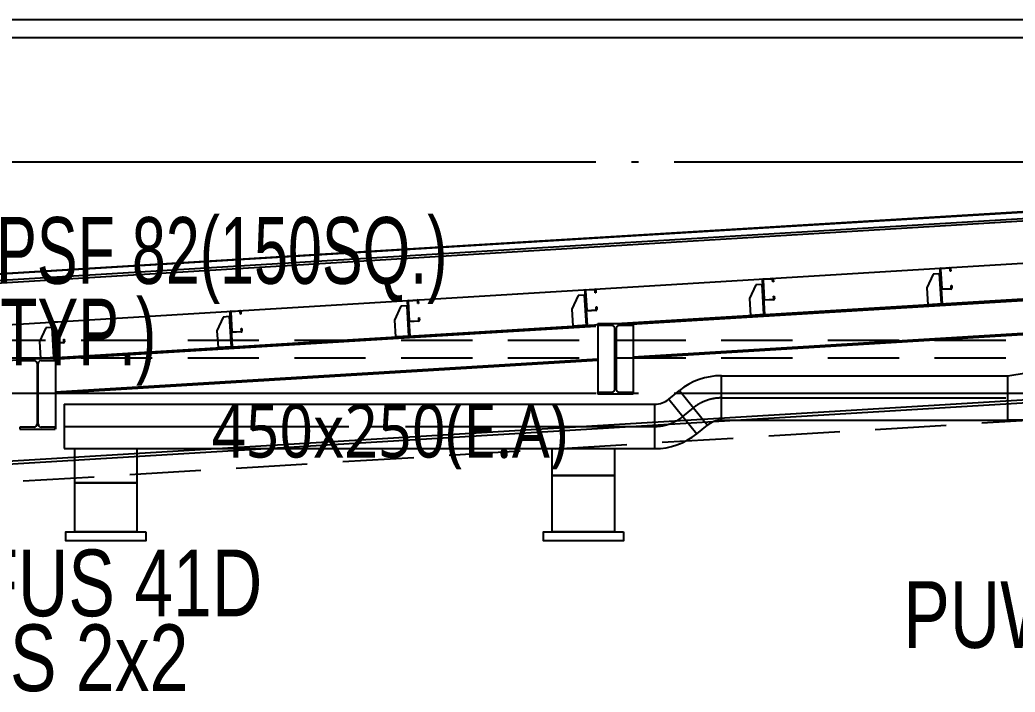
# Model space of a CAD drawing. Header units: millimetres. Extents: x 0 to 268175, y 0 to 74250.
# Drawn here: x 66480 to 72077, y 23017 to 26796 of the extents above; entities that cross this region are included whole.
import ezdxf
from ezdxf.enums import TextEntityAlignment as Align

# ---------------------------------------------------------------- set-up
doc = ezdxf.new("R2010")
doc.units = ezdxf.units.MM
doc.header["$LTSCALE"] = 200
for name, pattern in [('CEN-GAUN', [32.2, 30, -1, 0.2, -1]), ('CEN6', [12, 10, -0.75, 0.5, -0.75]), ('H3', [3, 2, -1])]:
    doc.linetypes.add(name, pattern=pattern)
for name, color, linetype in [('1 CEN', 15, 'CEN-GAUN'), ('1 EA', 3, 'Continuous'), ('1 OA', 4, 'Continuous'), ('8ELE', 8, 'Continuous'), ('BA', 9, 'Continuous'), ('PIPE RACK', 6, 'Continuous'), ('TE', 2, 'Continuous')]:
    doc.layers.add(name, color=color, linetype=linetype)
doc.styles.add('SUNJIN', font='malgun.ttf')
doc.styles.add('돋움체', font='gulim.ttc')

msp = doc.modelspace()

# ---------------------------------------------------------------- linework, layer by layer
at = {"layer": '1 CEN'}
for p, q in [((108359.9, 26795.7), (59849.9, 26795.7)), ((108359.9, 25995.7), (60539.6, 25995.7)), ((108359.9, 24695.7), (59849.9, 24695.7))]:
    msp.add_line(p, q, dxfattribs=at)
at = {"layer": '1 EA'}
for p, q in [((70425.2, 24795.7), (72035.7, 24795.7)), ((70425.2, 24545.7), (70425.2, 24795.7)), ((70129.2, 24663.5), (70189.2, 24712.1)), ((70189.2, 24712.1), (70346.5, 24517.8)), ((66729.4, 24635.7), (66729.4, 24385.7)), ((66729.4, 24635.7), (70050.5, 24635.7)), ((70050.5, 24385.7), (70050.5, 24635.7)), ((70129.2, 24663.5), (70286.5, 24469.2)), ((70286.5, 24469.2), (70346.5, 24517.8)), ((70425.2, 24545.7), (72035.7, 24545.7)), ((66729.4, 24385.7), (70050.5, 24385.7))]:
    msp.add_line(p, q, dxfattribs=at)
at = {"layer": '1 EA', "color": 1, "linetype": 'CEN6', "ltscale": 0.8}
for p, q in [((70425.2, 24670.7), (72035.7, 24670.7)), ((70207.9, 24566.4), (70267.9, 24615)), ((66729.4, 24510.7), (70050.5, 24510.7))]:
    msp.add_line(p, q, dxfattribs=at)
at = {"layer": '1 EA'}
msp.add_lwpolyline([(72035.7, 24545.7), (72035.7, 24795.7), (72346.8, 24845.7), (72346.8, 24545.7)], close=True, dxfattribs=at)
at = {"layer": '1 EA', "elevation": 0}
for points in [[(66788.3, 24385.7), (67138.3, 24385.7), (67138.3, 24193.2), (66788.3, 24193.2), (66788.3, 24385.7)], [(69474.2, 24385.7), (69824.2, 24385.7), (69824.2, 24235.7), (69474.2, 24235.7), (69474.2, 24385.7)]]:
    msp.add_lwpolyline(points, dxfattribs=at)
for points in [[(67138.3, 24193.2), (67138.3, 23918.2), (66788.3, 23918.2), (66788.3, 24193.2)], [(69824.2, 24235.7), (69824.2, 23918.2), (69474.2, 23918.2), (69474.2, 24235.7)]]:
    msp.add_lwpolyline(points, close=True, dxfattribs=at)
at = {"layer": '1 EA'}
for centre, radius, start, end in [((70425.2, 24420.7), 375, 90, 129), ((70050.5, 24760.7), 125, 270, 309), ((70425.2, 24420.7), 125, 90, 129), ((70050.5, 24760.7), 375, 270, 309)]:
    msp.add_arc(centre, radius, start, end, dxfattribs=at)
at = {"layer": '1 EA', "color": 1, "linetype": 'CEN6', "ltscale": 0.8}
for centre, start, end in [((70425.2, 24420.7), 90, 129), ((70050.5, 24760.7), 270, 309)]:
    msp.add_arc(centre, 250, start, end, dxfattribs=at)
at = {"layer": '1 OA', "color": 2, "elevation": 0}
for points in [[(67188.3, 23918.2), (67188.3, 23868.2), (66738.3, 23868.2), (66738.3, 23918.2)], [(69874.2, 23918.2), (69874.2, 23868.2), (69424.2, 23868.2), (69424.2, 23918.2)]]:
    msp.add_lwpolyline(points, close=True, dxfattribs=at)
at = {"layer": '8ELE'}
for p, q in [((106794.9, 26795.7), (62864.9, 26795.7)), ((106249.9, 26695.7), (63474.9, 26695.7))]:
    msp.add_line(p, q, dxfattribs=at)
at = {"layer": 'BA'}
for p, q in [((63746, 25211.7), (84829.9, 26486.6)), ((63746.2, 25208.7), (84829.9, 26483.6)), ((84829.9, 26446.5), (63748.3, 25171.8)), ((84829.9, 26432.5), (63901, 25167)), ((63915.2, 24931.4), (84829.9, 26196)), ((63915.2, 24931.4), (78847.1, 25834.3)), ((64033.8, 24738.2), (78847.1, 25633.9)), ((71656.6, 25369.5), (71650.6, 25369.1)), ((71661.7, 25285.1), (71655.1, 25394)), ((71658.3, 25393.9), (71664.9, 25285.6)), ((71660.2, 25399.7), (71709.2, 25402.7)), ((71709.1, 25399.5), (71660.7, 25396.6)), ((71712.7, 25382.9), (71711.8, 25397.1)), ((71715.9, 25383.1), (71712.7, 25382.9)), ((71715, 25397.6), (71715.9, 25383.1)), ((70658.4, 25309.1), (70652.4, 25308.7)), ((70663.5, 25224.7), (70656.9, 25333.6)), ((70660.1, 25333.5), (70666.7, 25225.2)), ((70662, 25339.4), (70711, 25342.3)), ((70710.9, 25339.1), (70662.5, 25336.2)), ((70714.5, 25322.5), (70713.6, 25336.7)), ((70717.7, 25322.7), (70714.5, 25322.5)), ((70716.8, 25337.2), (70717.7, 25322.7)), ((71717.5, 25303), (71720.7, 25303.2)), ((71718.4, 25288.8), (71717.5, 25303)), ((71720.7, 25303.2), (71721.6, 25288.7)), ((69660.2, 25248.8), (69654.2, 25248.4)), ((69665.3, 25164.4), (69658.7, 25273.3)), ((69662, 25273.2), (69668.5, 25164.8)), ((69663.9, 25279), (69712.9, 25282)), ((69712.8, 25278.8), (69664.3, 25275.9)), ((69716.3, 25262.2), (69715.5, 25276.4)), ((69719.5, 25262.4), (69716.3, 25262.2)), ((69718.6, 25276.9), (69719.5, 25262.4)), ((69918.8, 25086.1), (72968.8, 25270.5)), ((71716.5, 25282.9), (71667.4, 25280)), ((71667.6, 25283.2), (71716, 25286.1)), ((68662, 25188.4), (68656.1, 25188)), ((68667.1, 25104), (68660.6, 25212.9)), ((68663.8, 25212.8), (68670.3, 25104.5)), ((68665.7, 25218.7), (68714.7, 25221.6)), ((68714.6, 25218.4), (68666.2, 25215.5)), ((68718.1, 25201.8), (68717.3, 25216)), ((68721.3, 25202), (68718.1, 25201.8)), ((68720.5, 25216.5), (68721.3, 25202)), ((70718.3, 25222.6), (70669.3, 25219.6)), ((70669.4, 25222.8), (70717.8, 25225.7)), ((70719.3, 25242.7), (70722.5, 25242.9)), ((70720.2, 25228.4), (70719.3, 25242.7)), ((70722.5, 25242.9), (70723.4, 25228.3)), ((67669, 25043.6), (67662.4, 25152.5)), ((67665.6, 25152.4), (67672.1, 25044.1)), ((67667.5, 25158.3), (67716.5, 25161.3)), ((67716.4, 25158.1), (67668, 25155.1)), ((67720, 25141.5), (67719.1, 25155.7)), ((67723.2, 25141.6), (67720, 25141.5)), ((67722.3, 25156.2), (67723.2, 25141.6)), ((69720.1, 25162.2), (69671.1, 25159.2)), ((69671.2, 25162.5), (69719.6, 25165.4)), ((69721.1, 25182.3), (69724.3, 25182.5)), ((69722, 25168.1), (69721.1, 25182.3)), ((69724.3, 25182.5), (69725.2, 25168)), ((66670.8, 24983.3), (66664.2, 25092.2)), ((66667.4, 25092.1), (66674, 24983.8)), ((66669.3, 25098), (66718.3, 25100.9)), ((66718.2, 25097.7), (66669.8, 25094.8)), ((66721.8, 25081.1), (66720.9, 25095.3)), ((66725, 25081.3), (66721.8, 25081.1)), ((66724.1, 25095.8), (66725, 25081.3)), ((67663.9, 25128), (67657.9, 25127.7)), ((68721.9, 25101.9), (68672.9, 25098.9)), ((68673, 25102.1), (68721.4, 25105)), ((68723, 25122), (68726.2, 25122.1)), ((68723.8, 25107.7), (68723, 25122)), ((68726.2, 25122.1), (68727, 25107.6)), ((69729.9, 25085.7), (69729.9, 24692.7)), ((69730.4, 25077.7), (69730.4, 25088.7)), ((69730.4, 25088.7), (69929.4, 25088.7)), ((69810.4, 25077.7), (69730.4, 25077.7)), ((69929.4, 25077.7), (69849.4, 25077.7)), ((69929.4, 25088.7), (69929.4, 25077.7)), ((69929.9, 24902.4), (72979.9, 25086.8)), ((69929.9, 25085.7), (69929.9, 24692.7)), ((69929.9, 24894.4), (72979.9, 25078.8)), ((66665.7, 25067.7), (66659.7, 25067.3)), ((66668.8, 24889.6), (69718.8, 25074)), ((67723.8, 25041.5), (67674.7, 25038.5)), ((67674.8, 25041.7), (67723.3, 25044.7)), ((67724.8, 25061.6), (67728, 25061.8)), ((67725.7, 25047.4), (67724.8, 25061.6)), ((67728, 25061.8), (67728.9, 25047.3)), ((69826.4, 24719.7), (69826.4, 25061.7)), ((69833.4, 25061.7), (69833.4, 24719.7)), ((66725.6, 24981.1), (66676.6, 24978.2)), ((66676.7, 24981.4), (66725.1, 24984.3)), ((66726.6, 25001.2), (66729.8, 25001.4)), ((66727.5, 24987), (66726.6, 25001.2)), ((66729.8, 25001.4), (66730.7, 24986.9)), ((63504.9, 24140.2), (76154.9, 24905.1)), ((63504.9, 24123.2), (76154.9, 24888.1)), ((66679.4, 24892.2), (66480.4, 24892.2)), ((66480.4, 24892.2), (66480.4, 24881.2)), ((66480.4, 24881.2), (66560.4, 24881.2)), ((66576.4, 24865.2), (66576.4, 24523.2)), ((66583.4, 24523.2), (66583.4, 24865.2)), ((66599.4, 24881.2), (66679.4, 24881.2)), ((66679.4, 24881.2), (66679.4, 24892.2)), ((66679.9, 24895.7), (66679.9, 24496.2)), ((66679.9, 24705.9), (69729.9, 24890.3)), ((66679.9, 24697.9), (69729.9, 24882.3)), ((69730.4, 24692.7), (69730.4, 24703.7)), ((69730.4, 24703.7), (69810.4, 24703.7)), ((69929.4, 24692.7), (69730.4, 24692.7)), ((69849.4, 24703.7), (69929.4, 24703.7)), ((69929.4, 24703.7), (69929.4, 24692.7)), ((66560.4, 24507.2), (66480.4, 24507.2)), ((66480.4, 24507.2), (66480.4, 24496.2)), ((66480.4, 24496.2), (66679.4, 24496.2)), ((66679.4, 24507.2), (66599.4, 24507.2)), ((66679.4, 24496.2), (66679.4, 24507.2))]:
    msp.add_line(p, q, dxfattribs=at)
at = {"layer": 'BA', "linetype": 'ByBlock'}
for p, q in [((71616.7, 25367), (71581.3, 25289.8)), ((71650.6, 25369.1), (71616.7, 25367)), ((71650.6, 25369.1), (71660.8, 25199.4)), ((71656.6, 25369.5), (71666.8, 25199.8)), ((70618.5, 25306.7), (70583.1, 25229.4)), ((70652.4, 25308.7), (70618.5, 25306.7)), ((70652.4, 25308.7), (70662.7, 25139.1)), ((70658.4, 25309.1), (70668.7, 25139.4)), ((69620.3, 25246.3), (69584.9, 25169.1)), ((69654.2, 25248.4), (69620.3, 25246.3)), ((69654.2, 25248.4), (69664.5, 25078.7)), ((69660.2, 25248.8), (69670.5, 25079.1)), ((71581.3, 25289.8), (71587, 25194.9)), ((68656.1, 25188), (68622.1, 25186)), ((68656.1, 25188), (68666.3, 25018.3)), ((68662, 25188.4), (68672.3, 25018.7)), ((70583.1, 25229.4), (70588.8, 25134.6)), ((71666.8, 25199.8), (71587, 25194.9)), ((68622.1, 25186), (68586.7, 25108.7)), ((69584.9, 25169.1), (69590.6, 25074.2)), ((70668.7, 25139.4), (70588.8, 25134.6)), ((67623.9, 25125.6), (67588.5, 25048.4)), ((67657.9, 25127.7), (67623.9, 25125.6)), ((67657.9, 25127.7), (67668.1, 24958)), ((67663.9, 25128), (67674.1, 24958.4)), ((68586.7, 25108.7), (68592.5, 25013.9)), ((69670.5, 25079.1), (69590.6, 25074.2)), ((66625.8, 25065.3), (66590.4, 24988)), ((66659.7, 25067.3), (66625.8, 25065.3)), ((66659.7, 25067.3), (66670, 24897.6)), ((66665.7, 25067.7), (66676, 24898)), ((67588.5, 25048.4), (67594.3, 24953.5)), ((66590.4, 24988), (66596.1, 24893.2)), ((68672.3, 25018.7), (68592.5, 25013.9)), ((67674.1, 24958.4), (67594.3, 24953.5)), ((66676, 24898), (66596.1, 24893.2))]:
    msp.add_line(p, q, dxfattribs=at)
at = {"layer": 'BA'}
for centre, radius, start, end in [((71660.5, 25394.3), 5.45, 93.4602, 183.4602), ((71660.9, 25394), 2.55, 93.4602, 183.4602), ((71709.3, 25396.9), 2.55, 3.4602, 93.4602), ((71709.5, 25397.3), 5.45, 3.4602, 93.4602), ((70662.4, 25333.9), 5.45, 93.4602, 183.4602), ((70662.7, 25333.7), 2.55, 93.4602, 183.4602), ((70711.1, 25336.6), 2.55, 3.4602, 93.4602), ((70711.4, 25336.9), 5.45, 3.4602, 93.4602), ((69664.2, 25273.6), 5.45, 93.4602, 183.4602), ((69664.5, 25273.3), 2.55, 93.4602, 183.4602), ((69712.9, 25276.2), 2.55, 3.4602, 93.4602), ((69713.2, 25276.5), 5.45, 3.4602, 93.4602), ((71667.1, 25285.4), 5.45, 183.4602, 273.4602), ((71667.4, 25285.7), 2.55, 183.4602, 273.4602), ((71715.8, 25288.6), 2.55, 273.4602, 3.4602), ((71716.1, 25288.4), 5.45, 273.4602, 3.4602), ((68666, 25213.2), 5.45, 93.4602, 183.4602), ((68666.3, 25213), 2.55, 93.4602, 183.4602), ((68714.7, 25215.9), 2.55, 3.4602, 93.4602), ((68715, 25216.2), 5.45, 3.4602, 93.4602), ((70668.9, 25225), 5.45, 183.4602, 273.4602), ((70669.2, 25225.4), 2.55, 183.4602, 273.4602), ((70717.6, 25228.3), 2.55, 273.4602, 3.4602), ((70718, 25228), 5.45, 273.4602, 3.4602), ((67667.8, 25152.9), 5.45, 93.4602, 183.4602), ((67668.1, 25152.6), 2.55, 93.4602, 183.4602), ((67716.6, 25155.5), 2.55, 3.4602, 93.4602), ((67716.8, 25155.8), 5.45, 3.4602, 93.4602), ((69670.8, 25164.7), 5.45, 183.4602, 273.4602), ((69671, 25165), 2.55, 183.4602, 273.4602), ((69719.5, 25167.9), 2.55, 273.4602, 3.4602), ((69719.8, 25167.6), 5.45, 273.4602, 3.4602), ((66669.7, 25092.5), 5.45, 93.4602, 183.4602), ((66670, 25092.2), 2.55, 93.4602, 183.4602), ((66718.4, 25095.2), 2.55, 3.4602, 93.4602), ((66718.7, 25095.5), 5.45, 3.4602, 93.4602), ((68672.6, 25104.3), 5.45, 183.4602, 273.4602), ((68672.9, 25104.6), 2.55, 183.4602, 273.4602), ((68721.3, 25107.6), 2.55, 273.4602, 3.4602), ((68721.6, 25107.3), 5.45, 273.4602, 3.4602), ((69810.4, 25061.7), 16, 0, 90), ((69849.4, 25061.7), 16, 90, 180), ((67674.4, 25044), 5.45, 183.4602, 273.4602), ((67674.7, 25044.3), 2.55, 183.4602, 273.4602), ((67723.1, 25047.2), 2.55, 273.4602, 3.4602), ((67723.4, 25046.9), 5.45, 273.4602, 3.4602), ((66676.2, 24983.6), 5.45, 183.4602, 273.4602), ((66676.5, 24983.9), 2.55, 183.4602, 273.4602), ((66724.9, 24986.9), 2.55, 273.4602, 3.4602), ((66725.2, 24986.6), 5.45, 273.4602, 3.4602), ((66560.4, 24865.2), 16, 0, 90), ((66599.4, 24865.2), 16, 90, 180), ((69810.4, 24719.7), 16, 270, 0), ((69849.4, 24719.7), 16, 180, 270), ((66560.4, 24523.2), 16, 270, 0), ((66599.4, 24523.2), 16, 180, 270)]:
    msp.add_arc(centre, radius, start, end, dxfattribs=at)
at = {"layer": 'TE', "color": 6, "linetype": 'H3'}
for p, q in [((63504.9, 24023), (84829.9, 25312.4)), ((59624.8, 24995.7), (91162.8, 24995.7)), ((59624.8, 24895.7), (91162.8, 24895.7))]:
    msp.add_line(p, q, dxfattribs=at)

# ---------------------------------------------------------------- texts
at = {"layer": '1 EA', "style": 'SUNJIN', "width": 0.85}
msp.add_text('450x250(E.A)', height=300, dxfattribs=at).set_placement((68559.5, 24485.6), align=Align.MIDDLE_CENTER)
at = {"layer": 'PIPE RACK', "style": '돋움체'}
for s, width, p in [('PSF 82(150SQ.)', 0.7, (66346.5, 25499.9, 0)), ('(TYP.)', 0.7, (66255.2, 25040.8, 0)), ('FUS 41D', 0.8, (66229.5, 23631.1, 0)), ('PUWS 2x2', 0.8, (71448.5, 23453.1, 0)), ('PUWS 2x2', 0.8, (65508.5, 23210.2, 0))]:
    msp.add_text(s, height=375, dxfattribs=dict(at, width=width)).set_placement(p, align=Align.MIDDLE_LEFT)

doc.saveas('drawing.dxf')
